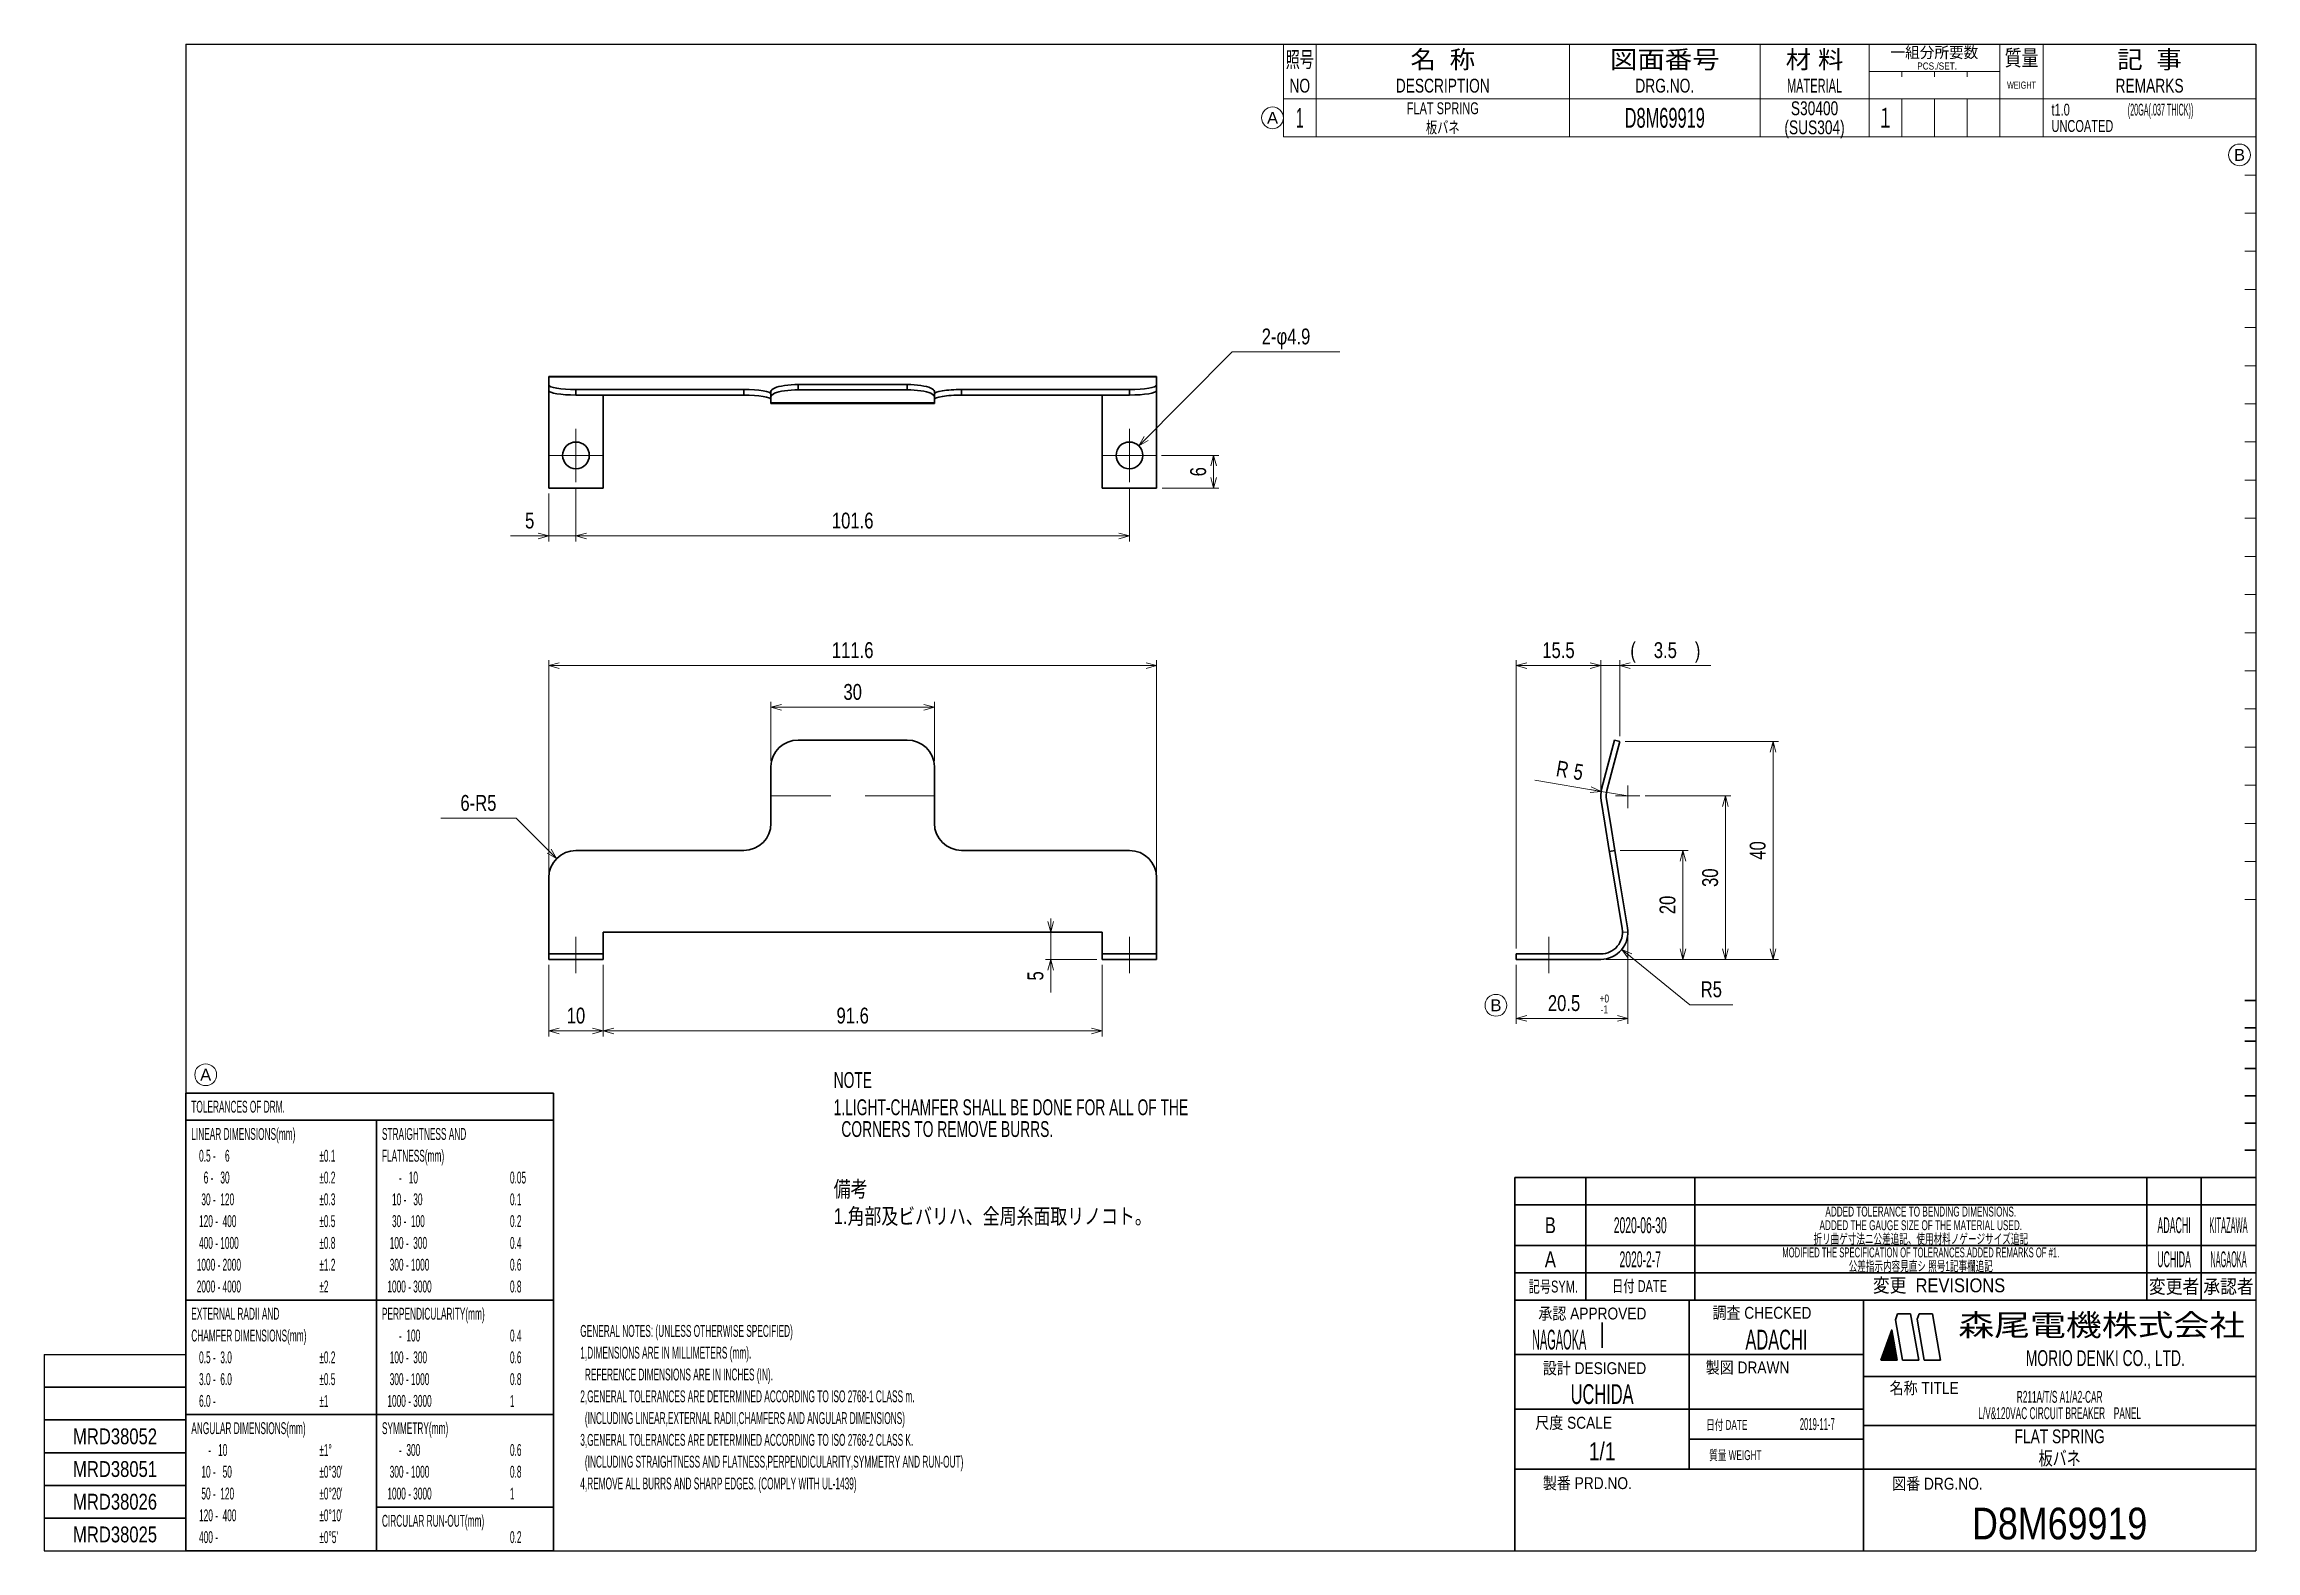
# Model space of a CAD drawing. Header units: millimetres. Extents: x 7 to 413, y 10 to 287.
import ezdxf
from ezdxf.enums import TextEntityAlignment as Align

# ---------------------------------------------------------------- set-up
doc = ezdxf.new("R2010")
doc.units = ezdxf.units.MM
doc.linetypes.add('DASHDOT', pattern=[25.3, 12.7, -6.3, 0, -6.3])
doc.linetypes.add('DASHED', pattern=[19, 12.7, -6.3])
for name, color, linetype in [('GR01_01', 7, 'Continuous'), ('GR01_02', 7, 'Continuous'), ('modified', 7, 'Continuous'), ('図面枠D8M', 7, 'Continuous'), ('表題、部品表', 7, 'Continuous'), ('表題、部品表_01', 7, 'Continuous'), ('表題、部品表_02', 7, 'Continuous'), ('表題、部品表_03', 7, 'Continuous')]:
    doc.layers.add(name, color=color, linetype=linetype)
doc.styles.add('HG丸ｺﾞｼｯｸM-PRO', font='')
doc.styles.get('HG丸ｺﾞｼｯｸM-PRO').set_extended_font_data('HG丸ｺﾞｼｯｸM-PRO')

# ---------------------------------------------------------------- blocks, each defined once
blk = doc.blocks.new('BLKF024')
at = {"layer": '図面枠D8M', "color": 4, "linetype": 'Continuous', "lineweight": 13}
for p, q in [((344.778471, 46.998727), (346.524087, 48.744343)), ((344.8594, 47.221078), (346.502888, 48.864566)), ((344.940329, 47.443428), (346.48169, 48.984789)), ((345.021258, 47.665778), (346.460491, 49.105012)), ((345.102186, 47.888128), (346.439293, 49.225235)), ((345.183115, 48.110479), (346.418094, 49.345457)), ((345.264044, 48.332829), (346.396896, 49.46568)), ((345.344973, 48.555179), (346.375697, 49.585903)), ((345.425902, 48.777529), (346.354499, 49.706126)), ((345.506831, 48.999879), (346.3333, 49.826349)), ((345.58776, 49.22223), (346.312102, 49.946572)), ((345.668689, 49.44458), (346.290903, 50.066794)), ((345.749617, 49.66693), (346.269705, 50.187017)), ((345.830546, 49.88928), (346.248506, 50.30724)), ((345.911475, 50.111631), (346.227307, 50.427463)), ((345.992404, 50.333981), (346.206109, 50.547686)), ((346.073333, 50.556331), (346.18491, 50.667909)), ((346.154262, 50.778681), (346.163712, 50.788131)), ((344.157871, 45.246757), (346.693675, 47.782561)), ((344.211969, 45.442276), (346.672477, 47.902784)), ((344.292898, 45.664626), (346.651278, 48.023006)), ((344.299292, 45.246757), (346.714874, 47.662338)), ((344.373827, 45.886976), (346.63008, 48.143229)), ((344.440714, 45.246757), (346.736072, 47.542115)), ((344.454756, 46.109327), (346.608881, 48.263452)), ((344.535684, 46.331677), (346.587682, 48.383675)), ((344.582135, 45.246757), (346.757271, 47.421892)), ((344.616613, 46.554027), (346.566484, 48.503898)), ((344.697542, 46.776377), (346.545285, 48.624121)), ((344.723556, 45.246757), (346.778469, 47.301669)), ((344.864978, 45.246757), (346.799668, 47.181447)), ((345.006399, 45.246757), (346.820866, 47.061224)), ((345.147821, 45.246757), (346.842065, 46.941001)), ((345.289242, 45.246757), (346.863263, 46.820778)), ((345.430663, 45.246757), (346.884462, 46.700555)), ((345.572085, 45.246757), (346.90566, 46.580332)), ((345.713506, 45.246757), (346.926859, 46.46011)), ((345.854927, 45.246757), (346.948057, 46.339887)), ((345.996349, 45.246757), (346.969256, 46.219664)), ((346.13777, 45.246757), (346.990455, 46.099441)), ((346.279191, 45.246757), (347.011653, 45.979218)), ((346.420613, 45.246757), (347.032852, 45.858995)), ((346.562034, 45.246757), (347.05405, 45.738773)), ((346.703455, 45.246757), (347.075249, 45.61855)), ((346.844877, 45.246757), (347.096447, 45.498327)), ((346.986298, 45.246757), (347.117646, 45.378104)), ((347.12772, 45.246757), (347.138844, 45.257881))]:
    blk.add_line(p, q, dxfattribs=at)
blk = doc.blocks.new('BLKF023')
at = {"layer": '図面枠D8M', "color": 2, "linetype": 'Continuous', "lineweight": 25}
for p, q in [((33, 286.75), (413, 286.75)), ((33, 286.75), (33, 10.25)), ((413, 286.75), (413, 10.25)), ((7, 46.25), (7, 10.25)), ((7, 46.25), (33, 46.25)), ((7, 10.25), (413, 10.25))]:
    blk.add_line(p, q, dxfattribs=at)
at = {"layer": '図面枠D8M', "color": 4, "linetype": 'Continuous', "lineweight": 13}
for p, q in [((413, 269.75), (411, 269.75)), ((413, 262.75), (411, 262.75)), ((413, 255.75), (411, 255.75)), ((413, 248.75), (411, 248.75)), ((413, 241.75), (411, 241.75)), ((413, 234.75), (411, 234.75)), ((413, 227.75), (411, 227.75)), ((413, 220.75), (411, 220.75)), ((413, 213.75), (411, 213.75)), ((413, 206.75), (411, 206.75)), ((413, 199.75), (411, 199.75)), ((413, 192.75), (411, 192.75)), ((413, 185.75), (411, 185.75)), ((413, 178.75), (411, 178.75)), ((413, 171.75), (411, 171.75)), ((413, 164.75), (411, 164.75)), ((413, 157.75), (411, 157.75)), ((413, 150.75), (411, 150.75)), ((413, 143.75), (411, 143.75)), ((413, 136.75), (411, 136.75)), ((411, 129.75), (413, 129.75))]:
    blk.add_line(p, q, dxfattribs=at)
at = {"layer": '図面枠D8M', "color": 3, "linetype": 'Continuous', "lineweight": 35}
for p, q in [((413, 111.25), (411, 111.25)), ((413, 106.25), (411, 106.25)), ((413, 103.75), (411, 103.75)), ((413, 98.75), (411, 98.75)), ((413, 93.75), (411, 93.75)), ((413, 88.75), (411, 88.75)), ((413, 83.75), (411, 83.75)), ((277, 78.75), (413, 78.75)), ((277, 78.75), (277, 10.25)), ((290, 78.75), (290, 56.25)), ((310, 78.75), (310, 56.25)), ((393, 78.75), (393, 56.25)), ((403, 78.75), (403, 56.25)), ((277, 73.75), (413, 73.75)), ((277, 66.25), (413, 66.25)), ((277, 61.25), (413, 61.25)), ((277, 56.25), (413, 56.25)), ((309, 56.25), (309, 25.25)), ((341, 56.25), (341, 10.25)), ((346.84, 52.65), (347.23, 53.75)), ((347.23, 53.75), (349.64, 53.75)), ((351.14, 45.25), (349.64, 53.75)), ((351.18, 53.75), (350.82, 52.76)), ((351.18, 53.75), (353.64, 53.75)), ((355.14, 45.25), (353.64, 53.75)), ((293, 52.17), (293, 47.48)), ((344.14, 45.25), (346.16, 50.8)), ((347.14, 45.25), (346.16, 50.8)), ((348.14, 45.25), (346.84, 52.65)), ((352.14, 45.25), (350.82, 52.76)), ((277, 46.25), (341, 46.25)), ((344.14, 45.25), (347.14, 45.25)), ((348.14, 45.25), (351.14, 45.25)), ((352.14, 45.25), (355.14, 45.25)), ((341, 42.25), (413, 42.25)), ((7, 40.25), (33, 40.25)), ((7, 34.25), (33, 34.25)), ((277, 36.25), (341, 36.25)), ((341, 33.25), (413, 33.25)), ((309, 30.75), (341, 30.75)), ((7, 28.25), (33, 28.25)), ((277, 25.25), (413, 25.25)), ((7, 22.25), (33, 22.25)), ((33, 16.25), (7, 16.25))]:
    blk.add_line(p, q, dxfattribs=at)
at = {"layer": '図面枠D8M', "color": 4, "linetype": 'Continuous', "lineweight": 13}
blk.add_blockref('BLKF024', (0, 0), dxfattribs=at)
at = {"layer": '図面枠D8M', "color": 4, "linetype": 'Continuous', "lineweight": 13, "style": 'HG丸ｺﾞｼｯｸM-PRO'}
for s, height, width, p in [('記号SYM.', 2.182, 0.69227, (284.03, 58.74)), ('日付 DATE', 2.182, 0.692507, (299.87, 58.83)), ('変更  REVISIONS', 2.5455, 0.887352, (354.85, 58.97)), ('変更者', 2.545, 0.887717, (398, 58.75)), ('承認者', 2.545, 0.887717, (408, 58.75)), ('承認 APPROVED', 2.1818, 0.863151, (291.21, 53.79)), ('調査 CHECKED', 2.182, 0.863174, (322.34, 53.92)), ('設計 DESIGNED', 2.1818, 0.862613, (291.61, 43.76)), ('製図 DRAWN', 2.182, 0.863099, (319.7, 43.9)), ('名称 TITLE', 2.182, 0.862489, (352.13, 40.11)), ('尺度 SCALE', 2.182, 0.862581, (287.78, 33.74)), ('日付 DATE', 1.818, 0.618255, (315.88, 33.34)), ('質量 WEIGHT', 1.818, 0.618812, (317.46, 27.8)), ('製番 PRD.NO.', 2.182, 0.863299, (290.29, 22.66)), ('図番 DRG.NO.', 2.182, 0.863083, (354.56, 22.56))]:
    blk.add_text(s, height=height, dxfattribs=dict(at, width=width)).set_placement(p, align=Align.MIDDLE_CENTER)
at = {"layer": '図面枠D8M', "color": 2, "linetype": 'Continuous', "lineweight": 25, "style": 'HG丸ｺﾞｼｯｸM-PRO', "width": 1.206081}
blk.add_text('森尾電機株式会社', height=4, dxfattribs=at).set_placement((384.72, 51.68), align=Align.MIDDLE_CENTER)
at = {"layer": '図面枠D8M', "color": 3, "linetype": 'Continuous', "lineweight": 35, "style": 'HG丸ｺﾞｼｯｸM-PRO', "width": 0.652197}
blk.add_text('MORIO DENKI CO., LTD.', height=2.9091, dxfattribs=at).set_placement((385.38, 45.61), align=Align.MIDDLE_CENTER)
blk = doc.blocks.new('BLKF025')
at = {"layer": '図面枠D8M', "color": 3, "linetype": 'Continuous', "lineweight": 35, "style": 'HG丸ｺﾞｼｯｸM-PRO'}
for s, height, width, p in [('ADDED TOLERANCE TO BENDING DIMENSIONS.', 1.8182, 0.618762, (351.5, 72.5)), ('B', 2.91, 0.78204, (283.5, 70)), ('2020-06-30', 2.909, 0.488281, (300, 70)), ('ADACHI', 2.909, 0.415454, (398, 70)), ('KITAZAWA', 2.909, 0.308644, (408, 70)), ('A', 2.91, 0.782973, (283.5, 63.75)), ('2020-2-7', 2.909, 0.488281, (300, 63.75)), ('MODIFIED THE SPECIFICATION OF TOLERANCES.ADDED REMARKS OF #1.', 1.8182, 0.578223, (351.5, 65)), ('UCHIDA', 2.909, 0.415827, (398, 63.75)), ('NAGAOKA', 2.909, 0.334453, (408, 63.75)), ('NAGAOKA', 3.636, 0.414524, (285.11, 49)), ('ADACHI', 3.636, 0.619335, (325, 49)), ('UCHIDA', 3.636, 0.61989, (293, 39)), ('L/V&120VAC CIRCUIT BREAKER\u3000PANEL', 2.1818, 0.522042, (377, 35.5)), ('R211A/T/S A1/A2-CAR', 2.1818, 0.521924, (377, 38.5)), ('2019-11-7', 2.182, 0.482367, (332.5, 33.5)), ('FLAT SPRING', 2.5455, 0.741348, (377, 31.25)), ('1/1', 3.273, 0.80628, (293, 28.5)), ('D8M69919', 5.818, 0.845432, (377, 15.25))]:
    blk.add_text(s, height=height, dxfattribs=dict(at, width=width)).set_placement(p, align=Align.MIDDLE_CENTER)
blk = doc.blocks.new('FXTIP_ARROW_S')
at = {"color": 0, "linetype": 'Continuous', "lineweight": -2}
for q in [(-1, 0), (-0.97, 0.26), (-0.97, -0.26)]:
    blk.add_line((0, 0), q, dxfattribs=at)
blk = doc.blocks.new('FXTIP_ARROW_E')
at = {"color": 0, "linetype": 'Continuous', "lineweight": -2}
for q in [(-1, 0), (-0.97, 0.26), (-0.97, -0.26)]:
    blk.add_line((0, 0), q, dxfattribs=at)
blk = doc.blocks.new('BLKF027')
at = {"layer": 'GR01_01', "color": 3, "linetype": 'Continuous', "lineweight": 35}
for p, q in [((165.42, 224.29), (166.07, 224.28)), ((166.07, 224.28), (166.72, 224.24)), ((166.72, 224.24), (167.33, 224.19)), ((167.33, 224.19), (167.92, 224.12)), ((167.92, 224.12), (168.46, 224.02)), ((168.46, 224.02), (168.96, 223.91)), ((168.96, 223.91), (169.39, 223.79)), ((169.39, 223.79), (169.75, 223.65)), ((169.75, 223.65), (170.04, 223.5)), ((170.04, 223.5), (170.25, 223.34)), ((170.25, 223.34), (170.38, 223.18)), ((170.38, 223.18), (170.42, 223.01))]:
    blk.add_line(p, q, dxfattribs=at)
blk = doc.blocks.new('BLKF028')
at = {"layer": 'GR01_01', "color": 3, "linetype": 'Continuous', "lineweight": 35}
for p, q in [((166.07, 223.31), (165.42, 223.32)), ((166.72, 223.28), (166.07, 223.31)), ((167.33, 223.22), (166.72, 223.28)), ((167.92, 223.15), (167.33, 223.22)), ((168.46, 223.06), (167.92, 223.15)), ((168.96, 222.95), (168.46, 223.06)), ((169.39, 222.82), (168.96, 222.95)), ((169.75, 222.68), (169.39, 222.82)), ((170.04, 222.53), (169.75, 222.68)), ((170.25, 222.37), (170.04, 222.53)), ((170.38, 222.21), (170.25, 222.37)), ((170.42, 222.04), (170.38, 222.21))]:
    blk.add_line(p, q, dxfattribs=at)
blk = doc.blocks.new('BLKF029')
at = {"layer": 'GR01_01', "color": 3, "linetype": 'Continuous', "lineweight": 35}
for p, q in [((144.77, 223.31), (144.13, 223.28)), ((145.42, 223.32), (144.77, 223.31)), ((140.46, 222.21), (140.42, 222.04)), ((140.59, 222.37), (140.46, 222.21)), ((140.8, 222.53), (140.59, 222.37)), ((141.09, 222.68), (140.8, 222.53)), ((141.45, 222.82), (141.09, 222.68)), ((141.89, 222.95), (141.45, 222.82)), ((142.38, 223.06), (141.89, 222.95)), ((142.92, 223.15), (142.38, 223.06)), ((143.51, 223.22), (142.92, 223.15)), ((144.13, 223.28), (143.51, 223.22))]:
    blk.add_line(p, q, dxfattribs=at)
blk = doc.blocks.new('BLKF030')
at = {"layer": 'GR01_01', "color": 3, "linetype": 'Continuous', "lineweight": 35}
for p, q in [((140.46, 223.18), (140.59, 223.34)), ((140.59, 223.34), (140.8, 223.5)), ((140.8, 223.5), (141.09, 223.65)), ((141.09, 223.65), (141.45, 223.79)), ((141.45, 223.79), (141.89, 223.91)), ((141.89, 223.91), (142.38, 224.02)), ((142.38, 224.02), (142.92, 224.12)), ((142.92, 224.12), (143.51, 224.19)), ((143.51, 224.19), (144.13, 224.24)), ((144.13, 224.24), (144.77, 224.28)), ((144.77, 224.28), (145.42, 224.29)), ((140.42, 223.01), (140.46, 223.18))]:
    blk.add_line(p, q, dxfattribs=at)
blk = doc.blocks.new('BLKF026')
at = {"layer": 'GR01_01', "color": 3, "linetype": 'Continuous', "lineweight": 35}
for p, q in [((109.62, 225.79), (99.62, 225.79)), ((99.62, 225.79), (99.62, 225.72)), ((99.62, 225.72), (99.62, 224.21)), ((211.22, 225.72), (99.62, 225.72)), ((99.62, 223.19), (99.62, 224.21)), ((104.62, 223.38), (135.42, 223.38)), ((104.62, 223.38), (104.62, 222.37)), ((201.22, 225.79), (109.62, 225.79)), ((135.42, 222.37), (135.42, 223.38)), ((145.42, 224.29), (145.42, 223.32)), ((165.42, 224.29), (145.42, 224.29)), ((165.42, 223.32), (145.42, 223.32)), ((165.42, 223.32), (165.42, 224.29)), ((175.42, 223.38), (206.22, 223.38)), ((175.42, 223.38), (175.42, 222.37)), ((211.22, 225.79), (201.22, 225.79)), ((206.22, 222.37), (206.22, 223.38)), ((211.22, 225.79), (211.22, 225.72)), ((211.22, 225.72), (211.22, 224.21)), ((211.22, 224.21), (211.22, 223.19)), ((99.62, 223.19), (99.62, 220.79)), ((99.62, 220.79), (99.62, 205.29)), ((135.42, 222.37), (104.62, 222.37)), ((109.62, 220.79), (109.62, 222.37)), ((109.62, 205.29), (109.62, 220.79)), ((140.42, 222.04), (140.42, 223.01)), ((140.42, 222.04), (140.42, 220.95)), ((170.42, 220.95), (140.42, 220.95)), ((140.42, 220.95), (140.42, 220.79)), ((140.42, 220.79), (170.42, 220.79)), ((170.42, 223.01), (170.42, 222.04)), ((170.42, 220.95), (170.42, 222.04)), ((170.42, 220.79), (170.42, 220.95)), ((206.22, 222.37), (175.42, 222.37)), ((201.22, 222.37), (201.22, 220.79)), ((201.22, 220.79), (201.22, 205.29)), ((211.22, 223.19), (211.22, 220.79)), ((211.22, 220.79), (211.22, 205.29)), ((109.62, 205.29), (99.62, 205.29)), ((211.22, 205.29), (201.22, 205.29))]:
    blk.add_line(p, q, dxfattribs=at)
for centre in [(104.62, 211.29), (206.22, 211.29)]:
    blk.add_circle(centre, 2.45, dxfattribs=at)
for centre, start_param, end_param in [((104.62, 224.21), 3.141593, 4.712389), ((135.42, 222.56), 0, 1.570796), ((175.42, 222.56), 1.570796, 3.141593), ((206.22, 224.21), 4.712389, 6.283185), ((104.62, 223.19), 3.141593, 4.712389), ((135.42, 221.54), 0, 1.570796), ((175.42, 221.54), 1.570796, 3.141593), ((206.22, 223.19), 4.712389, 6.283185)]:
    blk.add_ellipse(centre, major_axis=(5, 0), ratio=0.164859, start_param=start_param, end_param=end_param, dxfattribs=at)
for name in ['BLKF030', 'BLKF029', 'BLKF027', 'BLKF028']:
    blk.add_blockref(name, (0, 0), dxfattribs=at)
blk = doc.blocks.new('BLKF031')
at = {"layer": 'GR01_01', "color": 3, "linetype": 'Continuous', "lineweight": 35}
for p, q in [((165.42, 159.03), (145.42, 159.03)), ((140.42, 154.2), (140.42, 143.78)), ((170.42, 143.78), (170.42, 154.2)), ((135.42, 138.78), (104.62, 138.78)), ((206.22, 138.78), (175.42, 138.78)), ((99.62, 133.78), (99.62, 118.78)), ((211.22, 133.78), (211.22, 118.78)), ((109.62, 118.78), (109.62, 123.78)), ((109.62, 123.78), (201.22, 123.78)), ((201.22, 123.78), (201.22, 118.78)), ((109.62, 119.78), (99.62, 119.78)), ((109.62, 118.78), (99.62, 118.78)), ((211.22, 119.78), (201.22, 119.78)), ((211.22, 118.78), (201.22, 118.78))]:
    blk.add_line(p, q, dxfattribs=at)
at = {"layer": 'GR01_01', "color": 4, "linetype": 'DASHED', "lineweight": 13}
blk.add_line((170.42, 148.78), (140.42, 148.78), dxfattribs=at)
at = {"layer": 'GR01_01', "color": 3, "linetype": 'Continuous', "lineweight": 35}
for centre, radius, start, end in [((145.34, 154.11), 4.92, 89.0536, 179.0213), ((165.5, 154.11), 4.92, 0.9787, 90.9464), ((135.42, 143.78), 5, 270, 0), ((175.42, 143.78), 5, 180, 270), ((104.62, 133.78), 5, 90, 180), ((206.22, 133.78), 5, 0, 90)]:
    blk.add_arc(centre, radius, start, end, dxfattribs=at)
blk = doc.blocks.new('BLKF032')
at = {"layer": 'GR01_01', "color": 3, "linetype": 'Continuous', "lineweight": 35}
for p, q in [((294, 154.2), (295.27, 159.03)), ((296.24, 158.78), (294.96, 153.94)), ((295.27, 159.03), (296.24, 158.78)), ((292.9, 150.05), (294, 154.2)), ((294.96, 153.94), (293.87, 149.8)), ((293.5, 143.78), (292.81, 147.96)), ((293.79, 148.13), (294.51, 143.78)), ((294.32, 138.78), (293.5, 143.78)), ((294.51, 143.78), (295.33, 138.78)), ((295.14, 133.78), (294.32, 138.78)), ((295.33, 138.78), (294.35, 138.61)), ((295.33, 138.78), (296.16, 133.78)), ((295.14, 133.78), (296.69, 124.43)), ((297.67, 124.59), (296.16, 133.78)), ((292.74, 119.78), (277.24, 119.78)), ((277.24, 119.78), (277.24, 118.78)), ((277.24, 118.78), (292.74, 118.78))]:
    blk.add_line(p, q, dxfattribs=at)
at = {"layer": 'GR01_01', "color": 4, "linetype": 'DASHED', "lineweight": 13}
blk.add_line((296.74, 123.78), (297.74, 123.78), dxfattribs=at)
at = {"layer": 'GR01_01', "color": 3, "linetype": 'Continuous', "lineweight": 35}
for centre, radius, start, end in [((297.74, 148.78), 5, 165.229, 189.3615), ((297.74, 148.78), 4, 165.229, 189.3615), ((292.74, 123.78), 5, 270, 9.3615), ((292.74, 123.78), 4, 270, 9.3615)]:
    blk.add_arc(centre, radius, start, end, dxfattribs=at)
blk = doc.blocks.new('BLKF034')
at = {"layer": '表題、部品表', "color": 4, "linetype": 'Continuous', "lineweight": 13}
for p, q in [((234.5, 286.75), (234.5, 276.75)), ((234.5, 286.75), (413, 286.75)), ((240.5, 286.75), (240.5, 276.75)), ((287, 286.75), (287, 276.75)), ((322, 286.75), (322, 276.75)), ((342, 286.75), (342, 276.75)), ((366, 286.75), (366, 276.75)), ((374, 286.75), (374, 276.75)), ((413, 286.75), (413, 276.75)), ((342, 281.75), (366, 281.75)), ((348, 280.75), (348, 281.75)), ((354, 281.75), (354, 280.75)), ((360, 281.75), (360, 280.75)), ((234.5, 276.75), (413, 276.75))]:
    blk.add_line(p, q, dxfattribs=at)
at = {"layer": '表題、部品表', "color": 3, "linetype": 'Continuous', "lineweight": 35, "style": 'HG丸ｺﾞｼｯｸM-PRO'}
for s, height, width, p in [('照号', 2.909, 0.651535, (237.5, 283.95)), ('名  称', 3.273, 1.042426, (263.75, 283.95)), ('図面番号', 3.273, 1.127518, (304.5, 283.95)), ('材 料', 3.273, 1.042439, (332, 283.95)), ('一組分所要数', 2.036, 0.966638, (354, 285.25)), ('質量', 2.909, 0.781842, (370, 284.25)), ('記  事', 3.273, 1.042426, (393.5, 283.95)), ('NO', 2.545, 0.740841, (237.5, 279.15)), ('DESCRIPTION', 2.5455, 0.741365, (263.75, 279.15)), ('DRG.NO.', 2.545, 0.741189, (304.5, 279.15)), ('MATERIAL', 2.545, 0.594756, (332, 279.15)), ('PCS./SET.', 1.309, 0.862935, (354.5, 282.75)), ('REMARKS', 2.545, 0.742803, (393.5, 279.15)), ('WEIGHT', 1.309, 0.635507, (370, 279.25))]:
    blk.add_text(s, height=height, dxfattribs=dict(at, width=width)).set_placement(p, align=Align.MIDDLE_CENTER)
blk = doc.blocks.new('BLKF033')
at = {"layer": '表題、部品表', "color": 3, "linetype": 'Continuous', "lineweight": 13}
blk.add_blockref('BLKF034', (0, 0), dxfattribs=at)
blk = doc.blocks.new('BLKF035')
at = {"layer": '表題、部品表_02', "color": 4, "linetype": 'Continuous', "lineweight": 13}
for p, q in [((234.5, 276.75), (234.5, 269.75)), ((234.5, 276.75), (413, 276.75)), ((240.5, 276.75), (240.5, 269.75)), ((287, 276.75), (287, 269.75)), ((322, 276.75), (322, 269.75)), ((342, 276.75), (342, 269.75)), ((348, 276.75), (348, 269.75)), ((354, 276.75), (354, 269.75)), ((360, 269.75), (360, 276.75)), ((366, 276.75), (366, 269.75)), ((374, 276.75), (374, 269.75)), ((413, 276.75), (413, 269.75)), ((234.5, 269.75), (413, 269.75))]:
    blk.add_line(p, q, dxfattribs=at)
blk = doc.blocks.new('BLKF037')
at = {"layer": '図面枠D8M', "color": 3, "linetype": 'Continuous', "lineweight": 35}
for p, q in [((33, 94.25), (100.5, 94.25)), ((33, 94.25), (33, 10.25)), ((100.5, 10.25), (100.5, 94.25)), ((33, 89.25), (100.5, 89.25)), ((68, 10.25), (68, 89.25)), ((33, 56.25), (68, 56.25)), ((68, 56.25), (100.5, 56.25)), ((33, 35.25), (68, 35.25)), ((68, 35.25), (100.5, 35.25)), ((68, 18.25), (100.5, 18.25)), ((33, 10.25), (100.5, 10.25))]:
    blk.add_line(p, q, dxfattribs=at)
at = {"layer": '図面枠D8M', "color": 4, "linetype": 'Continuous', "lineweight": 13, "style": 'HG丸ｺﾞｼｯｸM-PRO'}
for s, height, width, p in [('TOLERANCES OF DRM.', 2.1818, 0.522208, (34, 91.75)), ('LINEAR DIMENSIONS(mm)', 2.1818, 0.521664, (34, 86.75)), ('STRAIGHTNESS AND', 2.1818, 0.521949, (69, 86.75)), (' 0.5 -    6', 2.1818, 0.524049, (35, 82.75)), ('±0.1', 2.182, 0.52198, (57.5, 82.75)), ('FLATNESS(mm)', 2.1818, 0.521994, (69, 82.75)), ('   6 -   30', 2.1818, 0.52397, (35, 78.75)), ('±0.2', 2.182, 0.52198, (57.5, 78.75)), ('     -   10', 2.1818, 0.524651, (70, 78.75)), ('0.05', 2.182, 0.52205, (92.5, 78.75)), ('  30 -  120', 2.1818, 0.522893, (35, 74.75)), ('±0.3', 2.182, 0.52198, (57.5, 74.75)), ('  10 -   30', 2.1818, 0.523391, (70, 74.75)), ('0.1', 2.182, 0.522424, (92.5, 74.75)), (' 120 -  400', 2.1818, 0.52246, (35, 70.75)), ('±0.5', 2.182, 0.52198, (57.5, 70.75)), ('  30 -  100', 2.1818, 0.522893, (70, 70.75)), ('0.2', 2.182, 0.522424, (92.5, 70.75)), (' 400 - 1000', 2.1818, 0.52208, (35, 66.75)), ('±0.8', 2.182, 0.52198, (57.5, 66.75)), (' 100 -  300', 2.1818, 0.52246, (70, 66.75)), ('0.4', 2.182, 0.522424, (92.5, 66.75)), ('1000 - 2000', 2.1818, 0.521744, (35, 62.75)), ('±1.2', 2.182, 0.52198, (57.5, 62.75)), (' 300 - 1000', 2.1818, 0.52208, (70, 62.75)), ('0.6', 2.182, 0.522424, (92.5, 62.75)), ('2000 - 4000', 2.1818, 0.521744, (35, 58.75)), ('±2', 2.182, 0.521216, (57.5, 58.75)), ('1000 - 3000', 2.1818, 0.521744, (70, 58.75)), ('0.8', 2.182, 0.522424, (92.5, 58.75)), ('EXTERNAL RADII AND', 2.1818, 0.522426, (34, 53.75)), ('PERPENDICULARITY(mm)', 2.1818, 0.521822, (69, 53.75)), ('CHAMFER DIMENSIONS(mm)', 2.1818, 0.521615, (34, 49.75)), ('     -  100', 2.1818, 0.52397, (70, 49.75)), ('0.4', 2.182, 0.522424, (92.5, 49.75)), (' 0.5 -  3.0', 2.1818, 0.523514, (35, 45.75)), ('±0.2', 2.182, 0.52198, (57.5, 45.75)), (' 100 -  300', 2.1818, 0.52246, (70, 45.75)), ('0.6', 2.182, 0.522424, (92.5, 45.75)), (' 3.0 -  6.0', 2.1818, 0.523514, (35, 41.75)), ('±0.5', 2.182, 0.52198, (57.5, 41.75)), (' 300 - 1000', 2.1818, 0.52208, (70, 41.75)), ('0.8', 2.182, 0.522424, (92.5, 41.75)), (' 6.0 -', 2.182, 0.523279, (35, 37.75)), ('±1', 2.182, 0.521216, (57.5, 37.75)), ('1000 - 3000', 2.1818, 0.521744, (70, 37.75)), ('1', 2.18, 0.521199, (92.5, 37.75)), ('ANGULAR DIMENSIONS(mm)', 2.1818, 0.521887, (34, 32.75)), ('SYMMETRY(mm)', 2.1818, 0.521222, (69, 32.75)), ('     -   10', 2.1818, 0.524651, (35, 28.75)), ('±1°', 2.182, 0.52122, (57.5, 28.75)), ('     -  300', 2.1818, 0.52397, (70, 28.75)), ('0.6', 2.182, 0.522424, (92.5, 28.75)), ('  10 -   50', 2.1818, 0.523391, (35, 24.75)), ("±0°30'", 2.182, 0.521679, (57.5, 24.75)), (' 300 - 1000', 2.1818, 0.52208, (70, 24.75)), ('0.8', 2.182, 0.522424, (92.5, 24.75)), ('  50 -  120', 2.1818, 0.522893, (35, 20.75)), ("±0°20'", 2.182, 0.521679, (57.5, 20.75)), ('1000 - 3000', 2.1818, 0.521744, (70, 20.75)), ('1', 2.18, 0.521199, (92.5, 20.75)), (' 120 -  400', 2.1818, 0.52246, (35, 16.75)), ("±0°10'", 2.182, 0.521679, (57.5, 16.75)), ('CIRCULAR RUN-OUT(mm)', 2.1818, 0.521639, (69, 15.75)), (' 400 -', 2.182, 0.52234, (35, 12.75)), ("±0°5'", 2.182, 0.521776, (57.5, 12.75)), ('0.2', 2.182, 0.522424, (92.5, 12.75))]:
    blk.add_text(s, height=height, dxfattribs=dict(at, width=width)).set_placement(p, align=Align.MIDDLE_LEFT)
blk = doc.blocks.new('BLKF038')
at = {"layer": 'modified', "color": 4, "linetype": 'Continuous', "lineweight": 13}
blk.add_circle((36.64, 97.62), 2, dxfattribs=at)
at = {"layer": 'modified', "color": 4, "linetype": 'Continuous', "lineweight": 13, "style": 'HG丸ｺﾞｼｯｸM-PRO', "width": 1.042301}
blk.add_text('A', height=2.18, dxfattribs=at).set_placement((36.64, 97.62), align=Align.MIDDLE_CENTER)
blk = doc.blocks.new('BLKF039')
at = {"layer": 'modified', "color": 4, "linetype": 'Continuous', "lineweight": 13}
blk.add_circle((232.5, 273.25), 2, dxfattribs=at)
at = {"layer": 'modified', "color": 4, "linetype": 'Continuous', "lineweight": 13, "style": 'HG丸ｺﾞｼｯｸM-PRO', "width": 1.042301}
blk.add_text('A', height=2.18, dxfattribs=at).set_placement((232.5, 273.25), align=Align.MIDDLE_CENTER)
blk = doc.blocks.new('BLKF040')
at = {"layer": 'modified', "color": 4, "linetype": 'Continuous', "lineweight": 13}
blk.add_circle((273.51, 110.36), 2, dxfattribs=at)
at = {"layer": 'modified', "color": 4, "linetype": 'Continuous', "lineweight": 13, "style": 'HG丸ｺﾞｼｯｸM-PRO', "width": 1.04272}
blk.add_text('B', height=2.18, dxfattribs=at).set_placement((273.51, 110.36), align=Align.MIDDLE_CENTER)
blk = doc.blocks.new('BLKF041')
at = {"layer": 'modified', "color": 4, "linetype": 'Continuous', "lineweight": 13}
blk.add_circle((410.02, 266.44), 2, dxfattribs=at)
at = {"layer": 'modified', "color": 4, "linetype": 'Continuous', "lineweight": 13, "style": 'HG丸ｺﾞｼｯｸM-PRO', "width": 1.04272}
blk.add_text('B', height=2.18, dxfattribs=at).set_placement((410.02, 266.44), align=Align.MIDDLE_CENTER)

msp = doc.modelspace()

# ---------------------------------------------------------------- linework, layer by layer
at = {"layer": 'GR01_01', "color": 4, "linetype": 'DASHDOT', "lineweight": 13}
for p, q in [((104.62, 206.39), (104.62, 216.19)), ((206.22, 206.39), (206.22, 216.19)), ((109.52, 211.29), (99.72, 211.29)), ((211.12, 211.29), (201.32, 211.29)), ((104.62, 116.23), (104.62, 122.9)), ((206.22, 116.23), (206.22, 122.9)), ((283.24, 116.23), (283.24, 122.9))]:
    msp.add_line(p, q, dxfattribs=at)
at = {"layer": 'GR01_02', "color": 4, "linetype": 'Continuous', "lineweight": 13}
for p, q in [((207.95, 213.03), (225.09, 230.29)), ((225.09, 230.29), (244.85, 230.29)), ((212.12, 211.29), (222.66, 211.29)), ((221.66, 205.29), (221.66, 211.29)), ((99.62, 204.29), (99.62, 195.5)), ((104.62, 205.39), (104.62, 195.5)), ((206.22, 205.39), (206.22, 195.5)), ((212.22, 205.29), (222.66, 205.29)), ((92.61, 196.5), (99.62, 196.5)), ((99.62, 196.5), (104.62, 196.5)), ((104.62, 196.5), (206.22, 196.5)), ((99.62, 134.78), (99.62, 173.72)), ((99.62, 172.72), (211.22, 172.72)), ((211.22, 134.78), (211.22, 173.72)), ((277.24, 120.78), (277.24, 173.72)), ((277.24, 172.72), (292.74, 172.72)), ((292.74, 149.78), (292.74, 173.72)), ((292.74, 172.72), (296.24, 172.72)), ((296.24, 159.78), (296.24, 173.72)), ((296.24, 172.72), (312.98, 172.72)), ((140.42, 155.2), (140.42, 166.05)), ((140.42, 165.05), (170.42, 165.05)), ((170.42, 155.2), (170.42, 166.05)), ((297.24, 158.78), (325.38, 158.78)), ((324.38, 118.78), (324.38, 158.78)), ((292.81, 149.62), (280.62, 151.71)), ((292.81, 149.62), (297.74, 148.78)), ((300.91, 148.78), (316.65, 148.78)), ((315.65, 118.78), (315.65, 148.78)), ((93.63, 144.68), (79.79, 144.68)), ((101.07, 137.3), (93.63, 144.68)), ((296.33, 138.78), (308.82, 138.78)), ((307.82, 118.78), (307.82, 138.78)), ((191.79, 123.78), (191.79, 126.28)), ((191.79, 118.78), (191.79, 123.78)), ((297.74, 122.78), (297.74, 106.94)), ((99.62, 117.78), (99.62, 104.65)), ((109.62, 117.78), (109.62, 104.65)), ((200.22, 118.78), (190.79, 118.78)), ((191.79, 112.73), (191.79, 118.78)), ((201.22, 117.78), (201.22, 104.65)), ((277.24, 117.78), (277.24, 106.94)), ((293.74, 118.78), (308.82, 118.78)), ((293.74, 118.78), (325.38, 118.78)), ((293.74, 118.78), (316.65, 118.78)), ((296.62, 120.62), (309.09, 110.47)), ((309.09, 110.47), (317.01, 110.47)), ((99.62, 105.65), (109.62, 105.65)), ((109.62, 105.65), (201.22, 105.65)), ((277.24, 107.94), (297.74, 107.94))]:
    msp.add_line(p, q, dxfattribs=at)
at = {"layer": 'GR01_02', "color": 4, "linetype": 'DASHDOT', "lineweight": 13}
for p, q in [((297.74, 146.56), (297.74, 150.73)), ((299.91, 148.78), (295.46, 148.78))]:
    msp.add_line(p, q, dxfattribs=at)

# ---------------------------------------------------------------- block references
at = {"layer": 'GR01_01', "color": 3, "linetype": 'Continuous', "lineweight": 35}
for name in ['BLKF026', 'BLKF031', 'BLKF032']:
    msp.add_blockref(name, (0, 0), dxfattribs=at)
at = {"layer": 'GR01_02', "color": 4, "linetype": 'Continuous', "lineweight": 13, "xscale": 2, "yscale": 2}
for name, p, rotation in [('FXTIP_ARROW_S', (207.95, 213.03), 225.2146665962343), ('FXTIP_ARROW_E', (221.66, 211.29), 90), ('FXTIP_ARROW_S', (221.66, 205.29), 270), ('FXTIP_ARROW_E', (99.62, 196.5), 360), ('FXTIP_ARROW_S', (104.62, 196.5), 180), ('FXTIP_ARROW_E', (206.22, 196.5), 360), ('FXTIP_ARROW_S', (99.62, 172.72), 180), ('FXTIP_ARROW_E', (211.22, 172.72), 360), ('FXTIP_ARROW_S', (277.24, 172.72), 180), ('FXTIP_ARROW_E', (292.74, 172.72), 360), ('FXTIP_ARROW_S', (296.24, 172.72), 180), ('FXTIP_ARROW_S', (140.42, 165.05), 180), ('FXTIP_ARROW_E', (170.42, 165.05), 360), ('FXTIP_ARROW_E', (324.38, 158.78), 90), ('FXTIP_ARROW_S', (292.81, 149.62), 350.2643304588755), ('FXTIP_ARROW_E', (315.65, 148.78), 90), ('FXTIP_ARROW_S', (101.07, 137.3), 315.2345706306451), ('FXTIP_ARROW_E', (307.82, 138.78), 90), ('FXTIP_ARROW_S', (191.79, 123.78), 270), ('FXTIP_ARROW_E', (191.79, 118.78), 90), ('FXTIP_ARROW_S', (296.62, 120.62), 140.856636644521), ('FXTIP_ARROW_S', (307.82, 118.78), 270), ('FXTIP_ARROW_S', (315.65, 118.78), 270), ('FXTIP_ARROW_S', (324.38, 118.78), 270), ('FXTIP_ARROW_S', (99.62, 105.65), 180), ('FXTIP_ARROW_E', (109.62, 105.65), 360), ('FXTIP_ARROW_S', (109.62, 105.65), 180), ('FXTIP_ARROW_E', (201.22, 105.65), 360), ('FXTIP_ARROW_S', (277.24, 107.94), 180), ('FXTIP_ARROW_E', (297.74, 107.94), 360)]:
    msp.add_blockref(name, p, dxfattribs=dict(at, rotation=rotation))
at = {"layer": 'modified', "color": 4, "linetype": 'Continuous', "lineweight": 13}
for name in ['BLKF039', 'BLKF041', 'BLKF040', 'BLKF038']:
    msp.add_blockref(name, (0, 0), dxfattribs=at)
at = {"layer": '図面枠D8M', "color": 4, "linetype": 'Continuous', "lineweight": 35}
msp.add_blockref('BLKF023', (0, 0), dxfattribs=at)
at = {"layer": '図面枠D8M', "color": 4, "linetype": 'Continuous', "lineweight": 13}
msp.add_blockref('BLKF037', (0, 0), dxfattribs=at)
at = {"layer": '図面枠D8M', "color": 3, "linetype": 'Continuous', "lineweight": 35}
msp.add_blockref('BLKF025', (0, 0), dxfattribs=at)
at = {"layer": '表題、部品表', "color": 3, "linetype": 'Continuous', "lineweight": 13}
msp.add_blockref('BLKF033', (0, 0), dxfattribs=at)
at = {"layer": '表題、部品表_02', "color": 4, "linetype": 'Continuous', "lineweight": 13}
msp.add_blockref('BLKF035', (0, 0), dxfattribs=at)

# ---------------------------------------------------------------- texts
at = {"layer": 'GR01_02', "color": 3, "linetype": 'Continuous', "lineweight": 35, "style": 'HG丸ｺﾞｼｯｸM-PRO'}
for s, height, width, p in [('2-φ4.9', 2.909, 0.783565, (234.97, 230.79)), ('5', 2.91, 0.784542, (96.12, 197)), ('6-R5', 2.909, 0.783129, (86.71, 145.18)), ('R5', 2.909, 0.783055, (313.05, 110.97))]:
    msp.add_text(s, height=height, dxfattribs=dict(at, width=width)).set_placement(p, align=Align.BOTTOM_CENTER)
for s, height, rotation, width, p in [('6', 2.91, 90, 0.784542, (221.16, 208.29)), ('101.6', 2.909, 0, 0.7847, (155.42, 197)), ('111.6', 2.909, 0, 0.7847, (155.42, 173.22)), ('15.5', 2.909, 0, 0.784749, (284.99, 173.22)), ('(', 2.91, 0, 0.781868, (298.69, 173.22)), ('3.5', 2.909, 0, 0.784839, (304.61, 173.22)), (')', 2.91, 0, 0.781868, (310.53, 173.22)), ('30', 2.909, 0, 0.784542, (155.42, 165.55)), ('R', 2.91, -9.7357, 0.781552, (285.34, 151.41)), ('5', 2.91, -9.7357, 0.784542, (288.26, 150.91)), ('40', 2.909, 90, 0.784542, (323.88, 138.78)), ('30', 2.909, 90, 0.784542, (315.15, 133.78)), ('20', 2.909, 90, 0.784542, (307.32, 128.78)), ('5', 2.91, 90, 0.784542, (191.29, 115.76)), ('10', 2.909, 0, 0.784542, (104.62, 106.15)), ('91.6', 2.909, 0, 0.784749, (155.42, 106.15)), ('20.5', 2.909, 0, 0.784749, (286.01, 108.44)), ('+0', 1.455, 0, 0.783216, (293.41, 110.44)), ('-1', 1.455, 0, 0.783216, (293.41, 108.44))]:
    msp.add_text(s, height=height, rotation=rotation, dxfattribs=dict(at, width=width)).set_placement(p, align=Align.BOTTOM_CENTER)
at = {"layer": '図面枠D8M', "color": 3, "linetype": 'Continuous', "lineweight": 35, "style": 'HG丸ｺﾞｼｯｸM-PRO'}
for s, height, width, p in [('ADDED THE GAUGE SIZE OF THE MATERIAL USED.', 1.8182, 0.618412, (351.5, 70)), ('折リ曲ゲ寸法ニ公差追記、使用材料ノゲージサイズ追記', 1.8182, 0.618958, (351.5, 67.5)), ('公差指示内容見直シ 照号1記事欄追記', 1.8182, 0.618889, (351.5, 62.5)), ('MRD38052', 2.909, 0.783793, (20, 31.25)), ('板バネ', 2.545, 0.741121, (377, 27.25)), ('MRD38051', 2.909, 0.783793, (20, 25.25)), ('MRD38026', 2.909, 0.783793, (20, 19.25)), ('MRD38025', 2.909, 0.783793, (20, 13.25))]:
    msp.add_text(s, height=height, dxfattribs=dict(at, width=width)).set_placement(p, align=Align.MIDDLE_CENTER)
for s, width, p in [('GENERAL NOTES: (UNLESS OTHERWISE SPECIFIED)', 0.52211, (105.41, 51.69)), ('1,DIMENSIONS ARE IN MILLIMETERS (mm).', 0.522052, (105.41, 47.69)), ('  REFERENCE DIMENSIONS ARE IN INCHES (IN).', 0.522009, (105.41, 43.69)), ('2,GENERAL TOLERANCES ARE DETERMINED ACCORDING TO ISO 2768-1 CLASS m.', 0.522186, (105.41, 39.69)), ('  (INCLUDING LINEAR,EXTERNAL RADII,CHAMFERS AND ANGULAR DIMENSIONS)', 0.522355, (105.41, 35.69)), ('3,GENERAL TOLERANCES ARE DETERMINED ACCORDING TO ISO 2768-2 CLASS K.', 0.52223, (105.41, 31.69)), ('  (INCLUDING STRAIGHTNESS AND FLATNESS,PERPENDICULARITY,SYMMETRY AND RUN-OUT)', 0.522087, (105.41, 27.69)), ('4,REMOVE ALL BURRS AND SHARP EDGES. (COMPLY WITH UL-1439)', 0.52235, (105.41, 23.69))]:
    msp.add_text(s, height=2.1818, dxfattribs=dict(at, width=width)).set_placement(p, align=Align.TOP_LEFT)
at = {"layer": '表題、部品表_01', "color": 3, "linetype": 'Continuous', "lineweight": 35, "style": 'HG丸ｺﾞｼｯｸM-PRO'}
for s, height, width, p in [('NOTE', 2.909, 0.651162, (151.93, 96.65)), ('1.LIGHT-CHAMFER SHALL BE DONE FOR ALL OF THE ', 2.9091, 0.651644, (151.93, 91.65)), ('  CORNERS TO REMOVE BURRS.', 2.9091, 0.651881, (151.93, 87.65)), ('備考', 2.909, 0.781842, (151.93, 76.65)), ('1.角部及ビバリハ、全周糸面取リノコト。', 2.9091, 0.782004, (151.93, 71.65))]:
    msp.add_text(s, height=height, dxfattribs=dict(at, width=width)).set_placement(p, align=Align.MIDDLE_LEFT)
at = {"layer": '表題、部品表_03', "color": 3, "linetype": 'Continuous', "lineweight": 35, "style": 'HG丸ｺﾞｼｯｸM-PRO'}
for s, height, width, p in [('FLAT SPRING', 2.1818, 0.692113, (263.75, 275)), ('S30400', 2.545, 0.740904, (332, 275)), ('1', 3.64, 0.521199, (237.5, 273.25)), ('板バネ', 2.182, 0.692256, (263.75, 271.5)), ('D8M69919', 3.636, 0.619412, (304.5, 273.25)), ('(SUS304)', 2.545, 0.740651, (332, 271.5)), ('１', 3.64, 0.578238, (345, 273.25))]:
    msp.add_text(s, height=height, dxfattribs=dict(at, width=width)).set_placement(p, align=Align.MIDDLE_CENTER)
at = {"layer": '表題、部品表_03', "color": 3, "linetype": 'Continuous', "lineweight": 13, "style": 'HG丸ｺﾞｼｯｸM-PRO'}
for s, width, p in [('t1.0', 0.690457, (375.5, 274.75)), ('UNCOATED', 0.692605, (375.5, 271.75))]:
    msp.add_text(s, height=2.182, dxfattribs=dict(at, width=width)).set_placement(p, align=Align.MIDDLE_LEFT)
at = {"layer": '表題、部品表_03', "color": 3, "linetype": 'Continuous', "lineweight": 35, "style": 'HG丸ｺﾞｼｯｸM-PRO', "width": 0.416535}
msp.add_text('(20GA(.037 THICK))', height=2.1818, dxfattribs=at).set_placement((389.5, 274.75), align=Align.MIDDLE_LEFT)

doc.saveas('drawing.dxf')
